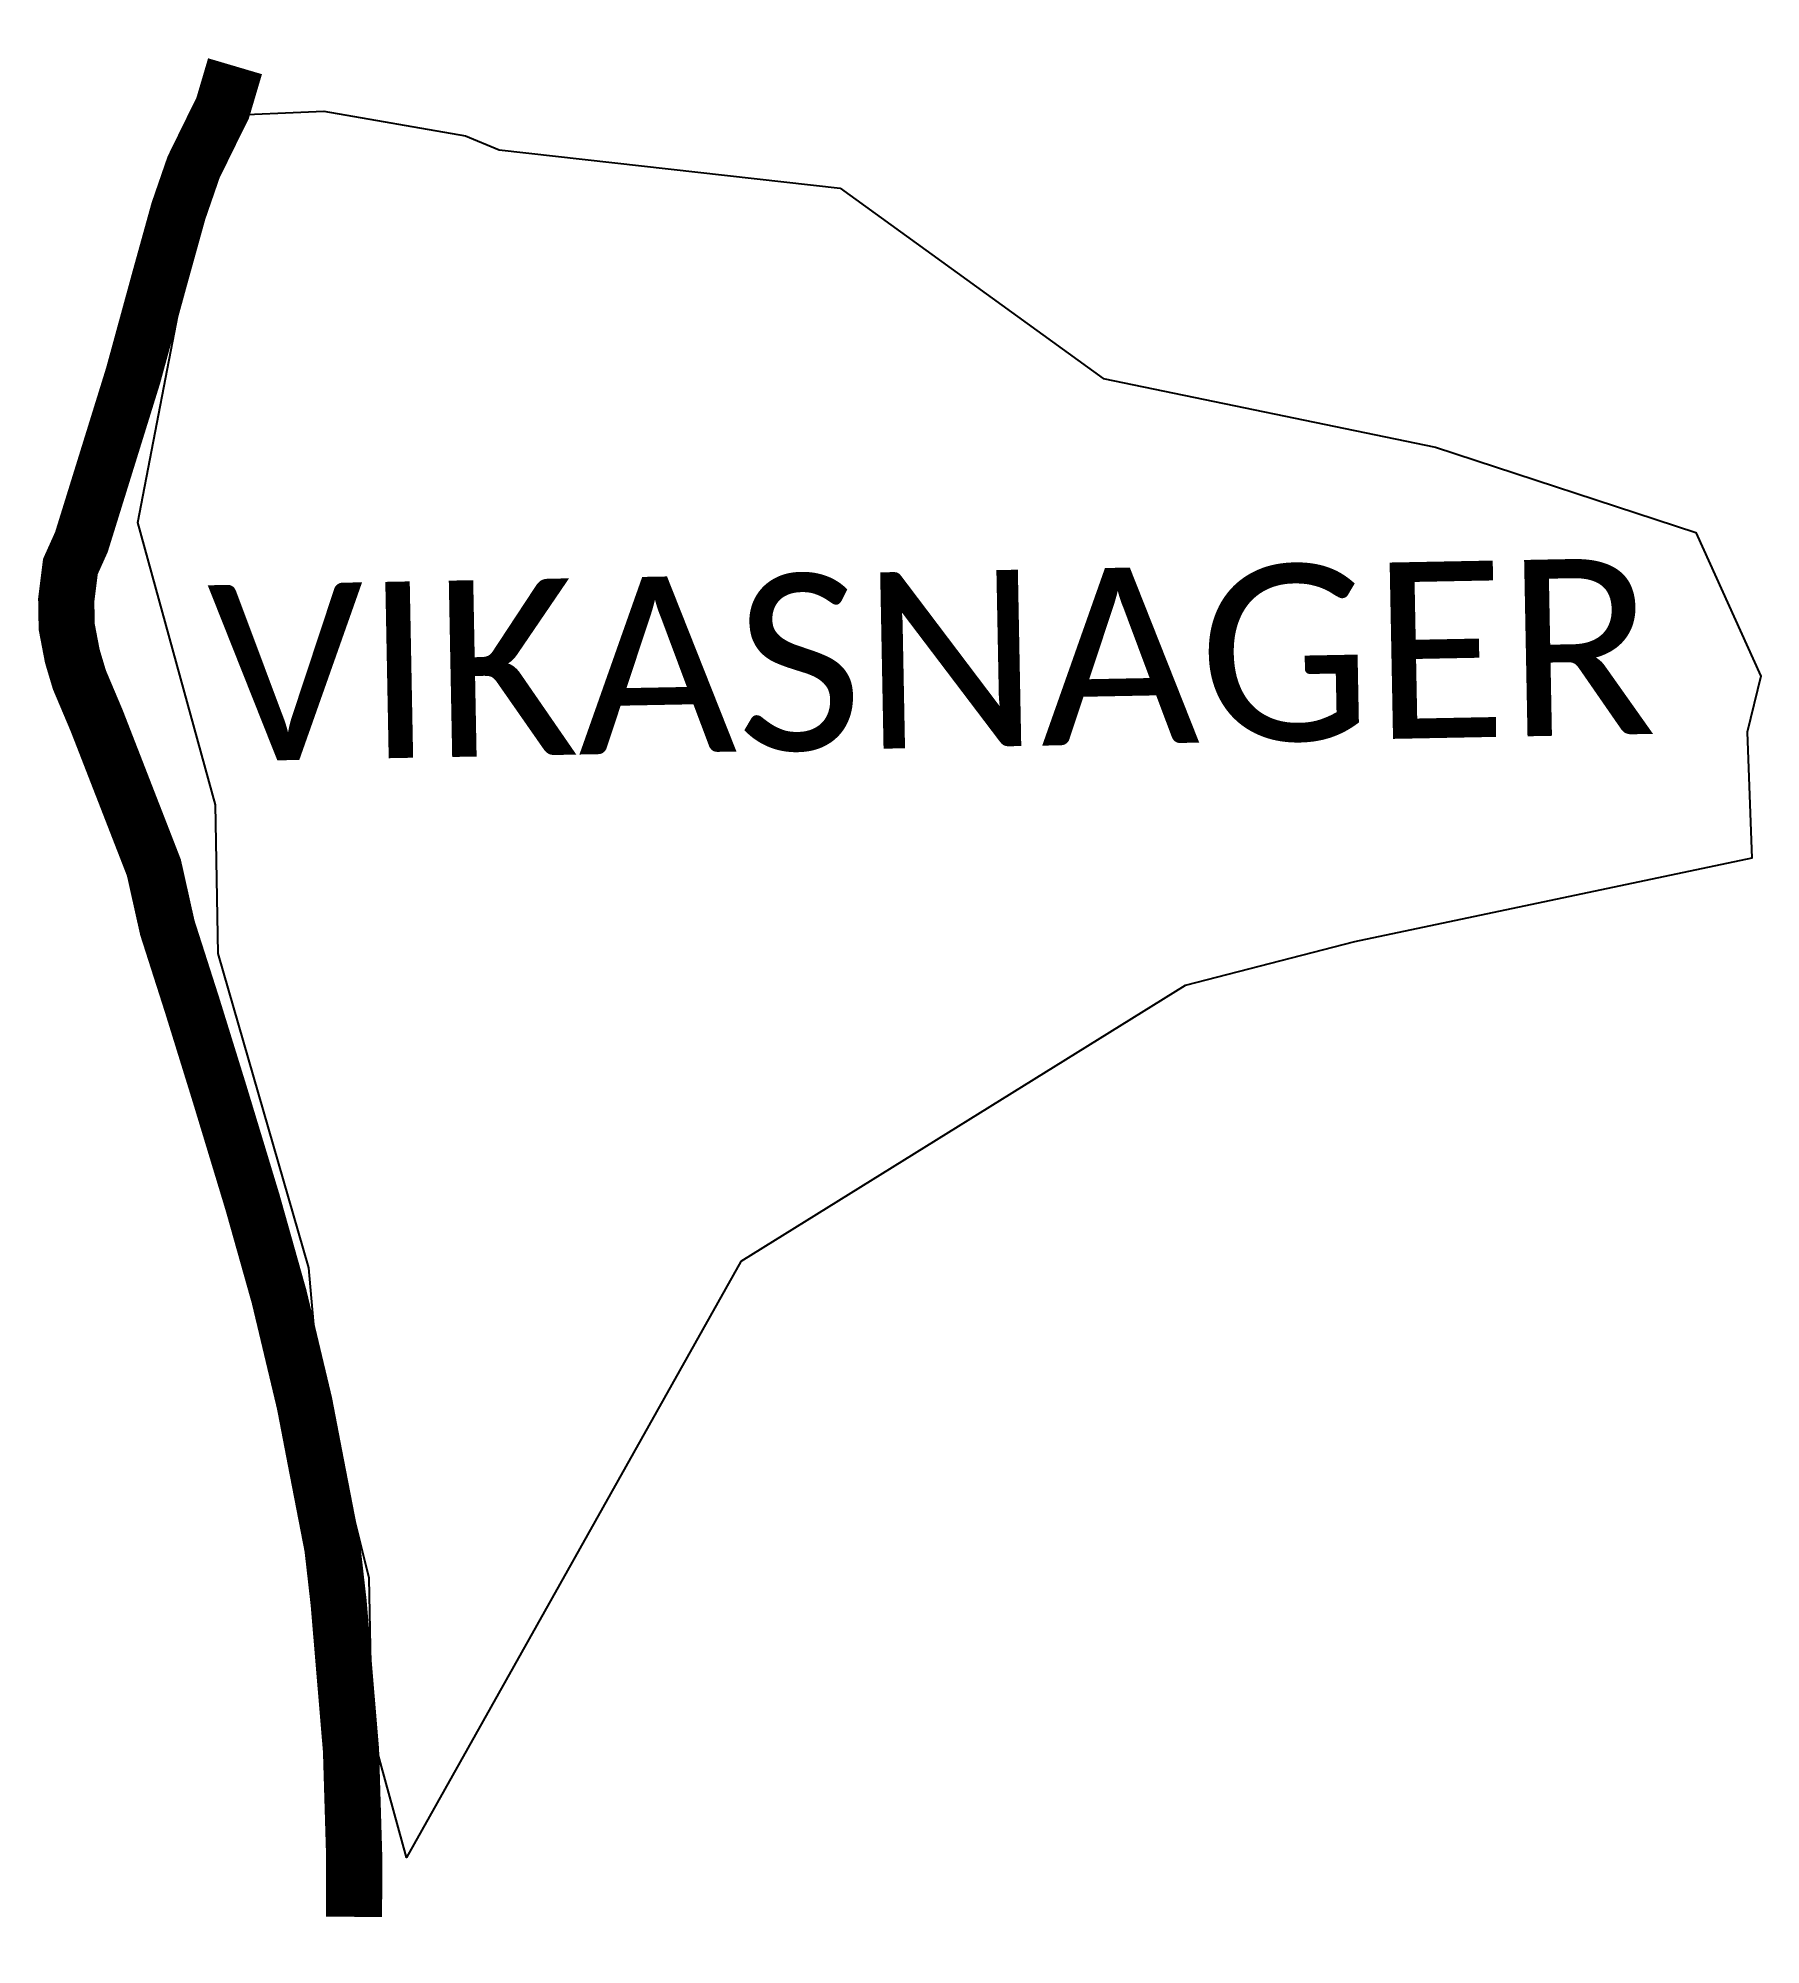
# Model space of a CAD drawing. Header units: metres. Extents: x 260247 to 261780, y 2219669 to 2221366.
import ezdxf

# ---------------------------------------------------------------- set-up
doc = ezdxf.new("R2010")
doc.units = ezdxf.units.M
doc.header["$MEASUREMENT"] = 0
for name, color, linetype in [('UNPROTECTED', 130, 'Continuous'), ('VILLAGE BOUNDRY', 3, 'Continuous'), ('VILLAGE NAME', 250, 'Continuous')]:
    doc.layers.add(name, color=color, linetype=linetype)
doc.styles.get("Standard").update_dxf_attribs({"font": 'arial.ttf'})

msp = doc.modelspace()

# ---------------------------------------------------------------- linework, layer by layer
at = {"layer": 'UNPROTECTED', "const_width": 50, "flags": 128}
msp.add_lwpolyline([(260421.8, 2221341), (260410.8, 2221303.8), (260407.6, 2221297.4), (260384.9, 2221251.1), (260371.5, 2221212.3), (260354.5, 2221151.1), (260331.1, 2221065.6), (260285.1, 2220917.5), (260275.3, 2220895.7), (260271.6, 2220866), (260272, 2220842.1), (260277, 2220816), (260283.3, 2220794.9), (260298.7, 2220758.5), (260349.6, 2220627.7), (260361.6, 2220574.1), (260383.6, 2220505.4), (260408.2, 2220426), (260437.4, 2220329.7), (260461, 2220245.9), (260483.6, 2220151.1), (260494.1, 2220096.5), (260508.4, 2220022.8), (260514, 2219973.4), (260525, 2219842.2), (260527.8, 2219748.7), (260527.7, 2219693.9)], dxfattribs=at)
at = {"layer": 'VILLAGE BOUNDRY'}
msp.add_lwpolyline([(260960.2, 2221232.6), (261194.2, 2221063.1)], dxfattribs=at)
at = {"layer": 'VILLAGE BOUNDRY', "color": 3}
for points in [[(261779.6, 2220798, 0), (261767.3, 2220748.2, 0), (261771.5, 2220636.1, 0), (261417.9, 2220561.6, 0), (261267.4, 2220522.8, 0), (260871.8, 2220277.1, 0), (260574.4, 2219746.7, 0), (260543.8, 2219858, 0), (260541.2, 2219995.4, 0), (260495.8, 2220177.1, 0), (260487.5, 2220271.6, 0), (260406.7, 2220551.4, 0), (260404.3, 2220683.6, 0), (260335.2, 2220934.8, 0), (260404.9, 2221296.9, 0), (260500.8, 2221300.9, 0), (260627, 2221278.9, 0), (260656.7, 2221266.6, 0), (260960.2, 2221232.6, 0)], [(261194.2, 2221063.1, 0), (261490.2, 2221002, 0), (261721.6, 2220926.1, 0), (261779.6, 2220798, 0)]]:
    msp.add_polyline3d(points, dxfattribs=at)

# ---------------------------------------------------------------- texts
at = {"layer": 'VILLAGE NAME', "insert": (260396.8, 2220879), "char_height": 156.965, "attachment_point": 1, "rotation": 1.1028}
msp.add_mtext_dynamic_manual_height_columns('{\\fCalibri|b0|i0|c0|p34;VIKASNAGER}', width=132.372, gutter_width=784.8, heights=[0], dxfattribs=at)

doc.saveas('drawing.dxf')
